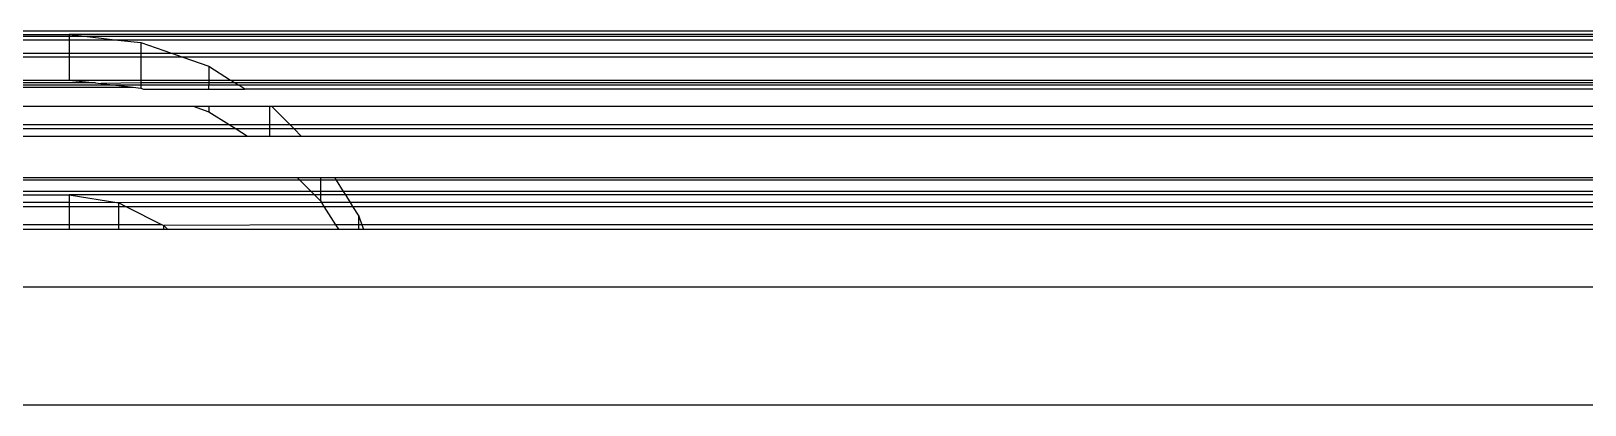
# Model space of a CAD drawing. Header units: inches. Extents: x 17 to 4615, y 5 to 3256.
# Drawn here: x 729.91 to 755.07, y 1433.61 to 1439.67 of the extents above; entities that cross this region are included whole.
import ezdxf

# ---------------------------------------------------------------- set-up
doc = ezdxf.new("R2010")
doc.units = ezdxf.units.IN
doc.header["$MEASUREMENT"] = 0

msp = doc.modelspace()

# ---------------------------------------------------------------- linework, layer by layer
for p, q in [((1695.732, 1439.674), (695.732, 1439.674)), ((700.932, 1439.617), (730.532, 1439.617)), ((730.532, 1439.617), (730.778, 1439.589)), ((730.532, 1439.617), (730.532, 1439.589)), ((1660.932, 1439.617), (730.532, 1439.617)), ((700.932, 1439.589), (730.532, 1439.589)), ((730.532, 1439.528), (700.932, 1439.528)), ((730.532, 1439.589), (730.532, 1439.528)), ((730.532, 1439.589), (730.778, 1439.589)), ((730.532, 1439.528), (730.532, 1439.313)), ((731.319, 1439.528), (730.532, 1439.528)), ((730.778, 1439.589), (731.319, 1439.528)), ((730.778, 1439.589), (1660.687, 1439.589)), ((731.319, 1439.528), (731.69, 1439.486)), ((1660.146, 1439.528), (731.319, 1439.528)), ((731.69, 1439.486), (732.186, 1439.313)), ((731.69, 1439.486), (731.69, 1439.313)), ((700.932, 1439.313), (730.532, 1439.313)), ((730.532, 1439.248), (700.932, 1439.248)), ((730.532, 1439.313), (730.532, 1439.248)), ((730.532, 1439.313), (731.69, 1439.313)), ((730.532, 1439.248), (730.532, 1438.88)), ((731.69, 1439.248), (730.532, 1439.248)), ((731.69, 1439.313), (731.69, 1439.248)), ((731.69, 1439.313), (732.186, 1439.313)), ((731.69, 1439.248), (731.69, 1438.88)), ((732.371, 1439.248), (731.69, 1439.248)), ((732.186, 1439.313), (732.371, 1439.248)), ((732.186, 1439.313), (1659.279, 1439.313)), ((732.371, 1439.248), (732.789, 1439.102)), ((1659.094, 1439.248), (732.371, 1439.248)), ((732.789, 1439.102), (733.142, 1438.88)), ((732.789, 1439.102), (732.789, 1438.88)), ((700.932, 1438.88), (730.532, 1438.88)), ((730.532, 1438.88), (730.958, 1438.832)), ((730.532, 1438.88), (731.69, 1438.88)), ((731.69, 1438.88), (731.69, 1438.832)), ((731.69, 1438.88), (732.789, 1438.88)), ((732.789, 1438.88), (732.789, 1438.832)), ((732.789, 1438.88), (733.142, 1438.88)), ((733.142, 1438.88), (733.218, 1438.832)), ((733.142, 1438.88), (1658.323, 1438.88)), ((699.9, 1438.763), (731.565, 1438.763)), ((731.286, 1438.795), (700.178, 1438.795)), ((730.958, 1438.832), (700.507, 1438.832)), ((730.958, 1438.832), (731.041, 1438.822)), ((731.69, 1438.832), (731.041, 1438.822)), ((731.041, 1438.822), (731.286, 1438.795)), ((731.286, 1438.795), (731.565, 1438.763)), ((731.69, 1438.795), (731.286, 1438.795)), ((731.565, 1438.763), (731.69, 1438.749)), ((731.69, 1438.832), (731.69, 1438.795)), ((732.789, 1438.832), (731.69, 1438.832)), ((731.69, 1438.795), (731.69, 1438.749)), ((732.789, 1438.795), (731.69, 1438.795)), ((731.69, 1438.749), (731.734, 1438.734)), ((731.734, 1438.734), (732.789, 1438.734)), ((732.789, 1438.832), (732.789, 1438.795)), ((733.218, 1438.832), (732.789, 1438.832)), ((733.277, 1438.795), (732.789, 1438.795)), ((732.789, 1438.734), (732.789, 1438.795)), ((732.789, 1438.734), (733.374, 1438.734)), ((733.218, 1438.832), (733.277, 1438.795)), ((1658.247, 1438.832), (733.218, 1438.832)), ((1658.188, 1438.795), (733.277, 1438.795)), ((733.374, 1438.734), (733.277, 1438.795)), ((733.374, 1438.734), (1658.138, 1438.763)), ((1658.091, 1438.734), (733.374, 1438.734)), ((698.93, 1438.454), (732.535, 1438.454)), ((732.535, 1438.454), (732.789, 1438.365)), ((732.535, 1438.454), (732.789, 1438.454)), ((732.789, 1438.454), (732.789, 1438.365)), ((732.789, 1438.454), (733.775, 1438.454)), ((732.789, 1438.365), (733.118, 1438.158)), ((733.775, 1438.454), (733.775, 1438.158)), ((733.775, 1438.454), (733.803, 1438.454)), ((733.803, 1438.454), (734.099, 1438.158)), ((733.803, 1438.454), (1657.662, 1438.454)), ((698.347, 1438.158), (733.118, 1438.158)), ((733.118, 1438.158), (733.232, 1438.086)), ((733.118, 1438.158), (733.775, 1438.158)), ((733.775, 1438.158), (733.775, 1438.086)), ((733.775, 1438.158), (734.099, 1438.158)), ((734.099, 1438.158), (734.17, 1438.086)), ((734.099, 1438.158), (1657.366, 1438.158)), ((698.047, 1437.969), (733.418, 1437.969)), ((733.232, 1438.086), (698.233, 1438.086)), ((733.775, 1438.086), (733.232, 1438.086)), ((733.232, 1438.086), (733.418, 1437.969)), ((733.418, 1437.969), (733.775, 1437.969)), ((734.17, 1438.086), (733.775, 1438.086)), ((733.775, 1438.086), (733.775, 1437.969)), ((733.775, 1437.969), (734.287, 1437.969)), ((1657.295, 1438.086), (734.17, 1438.086)), ((1657.246, 1438.038), (734.17, 1438.086)), ((734.17, 1438.086), (734.287, 1437.969)), ((734.287, 1437.969), (1657.177, 1437.969)), ((734.228, 1437.292), (698.123, 1437.292)), ((734.266, 1437.254), (698.161, 1437.254)), ((734.228, 1437.292), (734.266, 1437.254)), ((734.598, 1437.292), (734.228, 1437.292)), ((734.266, 1437.254), (734.446, 1437.074)), ((734.598, 1437.254), (734.266, 1437.254)), ((734.598, 1437.292), (734.598, 1437.254)), ((734.828, 1437.292), (734.598, 1437.292)), ((734.598, 1437.254), (734.598, 1437.074)), ((734.852, 1437.254), (734.598, 1437.254)), ((734.828, 1437.292), (734.852, 1437.254)), ((1656.637, 1437.292), (734.828, 1437.292)), ((1656.612, 1437.254), (734.852, 1437.254)), ((734.852, 1437.254), (734.965, 1437.074)), ((734.446, 1437.074), (698.332, 1437.074)), ((700.932, 1437.017), (730.532, 1437.017)), ((730.532, 1436.893), (700.932, 1436.893)), ((700.932, 1436.832), (730.532, 1436.832)), ((730.532, 1437.017), (731.336, 1436.889)), ((730.532, 1437.017), (730.532, 1436.893)), ((734.503, 1437.017), (730.532, 1437.017)), ((730.532, 1436.893), (730.532, 1436.832)), ((731.336, 1436.889), (730.532, 1436.893)), ((730.532, 1436.832), (730.532, 1436.534)), ((730.532, 1436.832), (731.336, 1436.832)), ((734.616, 1436.893), (731.336, 1436.889)), ((731.336, 1436.832), (731.336, 1436.889)), ((731.336, 1436.889), (731.448, 1436.832)), ((731.336, 1436.534), (731.336, 1436.832)), ((731.336, 1436.832), (731.448, 1436.832)), ((731.448, 1436.832), (732.034, 1436.534)), ((731.448, 1436.832), (734.654, 1436.832)), ((734.446, 1437.074), (734.503, 1437.017)), ((734.598, 1437.074), (734.446, 1437.074)), ((734.503, 1437.017), (734.598, 1436.922)), ((734.598, 1437.017), (734.503, 1437.017)), ((734.598, 1437.074), (734.598, 1437.017)), ((734.965, 1437.074), (734.598, 1437.074)), ((734.598, 1437.017), (734.598, 1436.922)), ((735.001, 1437.017), (734.598, 1437.017)), ((734.598, 1436.922), (734.616, 1436.893)), ((734.616, 1436.893), (734.654, 1436.832)), ((735.079, 1436.893), (734.616, 1436.893)), ((734.654, 1436.832), (734.842, 1436.534)), ((734.654, 1436.832), (735.117, 1436.832)), ((1656.499, 1437.074), (734.965, 1437.074)), ((734.965, 1437.074), (735.001, 1437.017)), ((735.001, 1437.017), (735.079, 1436.893)), ((1656.463, 1437.017), (735.001, 1437.017)), ((735.079, 1436.893), (735.117, 1436.832)), ((1656.386, 1436.893), (735.079, 1436.893)), ((735.117, 1436.832), (735.217, 1436.673)), ((735.117, 1436.832), (1656.348, 1436.832)), ((735.217, 1436.673), (735.266, 1436.534)), ((735.217, 1436.534), (735.217, 1436.673)), ((730.532, 1436.534), (700.932, 1436.534)), ((700.932, 1436.46), (730.532, 1436.46)), ((730.532, 1436.534), (730.532, 1436.46)), ((731.336, 1436.534), (730.532, 1436.534)), ((730.532, 1436.46), (731.336, 1436.46)), ((731.336, 1436.46), (731.336, 1436.534)), ((732.034, 1436.534), (731.336, 1436.534)), ((731.336, 1436.46), (732.061, 1436.46)), ((732.034, 1436.534), (732.061, 1436.52)), ((734.842, 1436.534), (732.061, 1436.52)), ((732.061, 1436.46), (732.061, 1436.52)), ((732.061, 1436.52), (732.121, 1436.46)), ((732.061, 1436.46), (732.121, 1436.46)), ((732.121, 1436.46), (734.888, 1436.46)), ((734.842, 1436.534), (734.888, 1436.46)), ((735.217, 1436.534), (734.842, 1436.534)), ((734.888, 1436.46), (735.217, 1436.46)), ((735.217, 1436.46), (735.217, 1436.534)), ((735.266, 1436.534), (735.217, 1436.534)), ((735.217, 1436.46), (735.292, 1436.46)), ((735.266, 1436.534), (735.292, 1436.46)), ((1656.199, 1436.534), (735.266, 1436.534)), ((735.292, 1436.46), (1656.173, 1436.46)), ((699.018, 1435.527), (1692.447, 1435.527)), ((700.932, 1433.612), (1690.532, 1433.612))]:
    msp.add_line(p, q)

doc.saveas('drawing.dxf')
